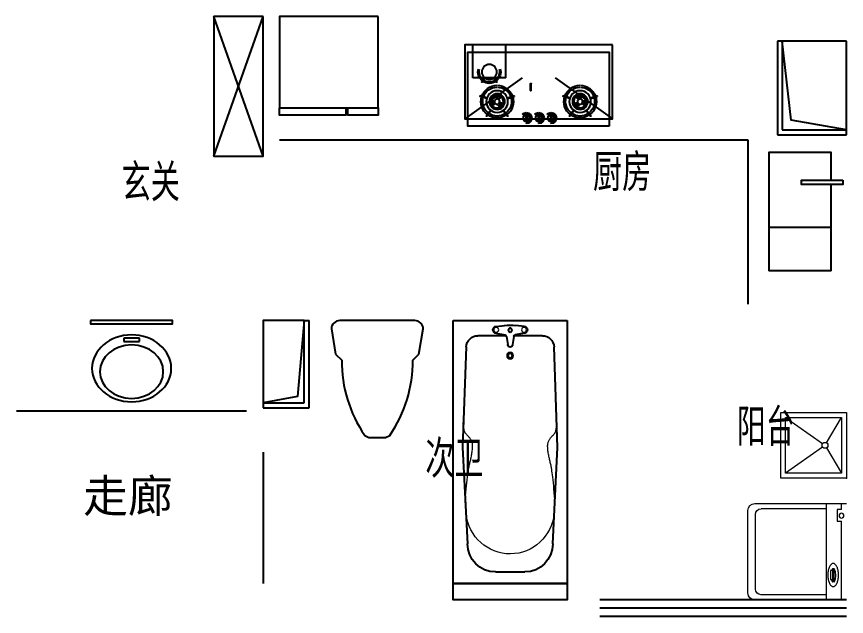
# Model space of a CAD drawing. Extents: x 72956 to 162056, y -6841 to 35159.
# Drawn here: x 127301 to 132351, y 10938 to 14588 of the extents above; entities that cross this region are included whole.
import ezdxf

# ---------------------------------------------------------------- set-up
doc = ezdxf.new("R2010")
doc.units = 0
doc.header["$LTSCALE"] = 1000
doc.header["$MEASUREMENT"] = 0
doc.layers.get('0').update_dxf_attribs({"linetype": 'CONTINUOUS'})
for name, color, linetype in [('-厨卫', 154, 'CONTINUOUS'), ('-文字', 7, 'CONTINUOUS'), ('-管井', 228, 'CONTINUOUS'), ('-阳台栏杆', 152, 'CONTINUOUS'), ('WINDOW', 4, 'CONTINUOUS')]:
    doc.layers.add(name, color=color, linetype=linetype)
doc.layers.add('-家具', color=44, linetype='CONTINUOUS', lineweight=9)
doc.layers.add('管井风井', color=2, linetype='CONTINUOUS', lineweight=15)
doc.styles.add('样式 1', font='SIMHEI.TTF', dxfattribs={"width": 0.65, "height": 500})

# ---------------------------------------------------------------- blocks, each defined once
blk = doc.blocks.new('aaa')
at = {"layer": '-家具'}
for p, q in [((196769.5, 71855.8), (196678.6, 72010.4)), ((197018.6, 72010.4), (196793.2, 71850.8)), ((196769.5, 71825), (196678.6, 71670.4)), ((196793.2, 71830.1), (197018.6, 71670.4))]:
    blk.add_line(p, q, dxfattribs=at)
at = {"layer": '-家具', "extrusion": (0, 0, -1)}
blk.add_lwpolyline([(-196648.6, 72040.4), (-196648.6, 71640.4), (-197048.6, 71640.4), (-197048.6, 72040.4)], close=True, dxfattribs=at)
blk.add_lwpolyline([(-196678.6, 72010.4), (-196678.6, 71670.4), (-197018.6, 71670.4), (-197018.6, 72010.4), (-196678.6, 72010.4)], dxfattribs=at)
blk.add_circle((-196778.6, 71840.4), 17.9, dxfattribs=at)
blk.add_point((196648.6, 71640.4), dxfattribs=at)
blk = doc.blocks.new('ttt')
at = {"layer": '-家具'}
for p, q in [((197206, 71486), (196648.6, 71486)), ((196679, 71449.9), (196679, 71486)), ((196771.5, 71486), (196771.5, 70899.5)), ((196678.3, 71449.9), (196704.3, 71449.9)), ((196704.3, 71449.9), (196704.3, 71379.2)), ((196771.2, 71454), (197167.9, 71454)), ((197201.9, 70965.6), (197201.9, 71420)), ((197248.5, 70942), (197248.5, 71443.5)), ((196704.3, 71379.2), (196678.3, 71379.2)), ((196679, 70899.5), (196679, 71379.2)), ((196722.4, 71088.2), (196732.3, 71088.1)), ((196730.4, 71079.3), (196744.6, 71079.3)), ((196730.4, 71024.4), (196730.4, 71079.3)), ((196744.6, 71079.3), (196744.6, 71024.4)), ((196723.4, 71010.2), (196732.3, 71010.2)), ((196744.6, 71024.4), (196730.4, 71024.4)), ((196771.2, 70931.6), (197167.9, 70931.6)), ((196648.6, 70899.5), (197206, 70899.5))]:
    blk.add_line(p, q, dxfattribs=at)
blk.add_lwpolyline([(196728.8, 71122, -0.185158), (196739.7, 71117.8, -0.102042), (196751.9, 71101.3, -0.060862), (196758.7, 71080, -0.047173), (196761.4, 71051.3, -0.047173), (196758.7, 71022.6, -0.060862), (196751.9, 71001.3, -0.102042), (196739.7, 70984.8, -0.185158), (196728.8, 70980.6, -0.185158), (196718, 70984.8, -0.102042), (196705.8, 71001.3, -0.060862), (196699, 71022.6, -0.047173), (196696.3, 71051.3, -0.047173), (196699, 71080, -0.060862), (196705.8, 71101.3, -0.102042), (196718, 71117.8, -0.185158)], format="xyb", close=True, dxfattribs=at)
for points in [[(196723.4, 71010.2, -0.259034), (196720.5, 71011.9, -0.076276), (196716.3, 71021.6, -0.036515), (196714.2, 71033.2, -0.026615), (196713.3, 71049.2, -0.026615), (196714.2, 71065.2, -0.036515), (196716.3, 71076.7, -0.076276), (196720.5, 71086.5, -0.259034), (196723.4, 71088.1, -0.078462), (196724.5, 71088, -0.056762)], [(196732.3, 71010.2, -0.259034), (196729.4, 71011.9, -0.076276), (196725.2, 71021.6, -0.036515), (196723.1, 71033.2, -0.026615), (196722.3, 71049.2, -0.026615), (196723.1, 71065.2, -0.036515), (196725.2, 71076.7, -0.076276), (196729.4, 71086.5, -0.259034), (196732.3, 71088.1, -0.259034), (196735.2, 71086.5, -0.056762), (196738.7, 71079.3, -0.036515)], [(196740.1, 71024.4, -0.008736), (196739.4, 71021.6, -0.076276), (196735.2, 71011.9, -0.259034), (196732.3, 71010.2, -0.259034)]]:
    blk.add_lwpolyline(points, format="xyb", dxfattribs=at)
blk.add_circle((196678.3, 71412.7), 14.9, dxfattribs=at)
for centre, radius, start, end in [((197206, 71443.5), 42.5, 0, 90), ((197167.9, 71420), 34, 0, 90), ((197167.9, 70965.6), 34, 270, 0), ((197206, 70942), 42.5, 270, 0)]:
    blk.add_arc(centre, radius, start, end, dxfattribs=at)
blk = doc.blocks.new('A$C138E690C')
for p, q in [((0, 280), (530, 280)), ((0, 0), (0, 280)), ((530, 250), (530, 280)), ((30, 0), (0, 0))]:
    blk.add_line(p, q)
blk.add_lwpolyline([(30, 250), (530, 250), (530, 0), (30, 0)], close=True)
blk.add_lwpolyline([(530, 250), (68.7, 209.9), (30, 0)])
blk = doc.blocks.new('A$C11250226')
at = {"layer": '-管井'}
for p, q in [((570, 420), (0, 420)), ((0, 420), (0, 0)), ((570, 0), (570, 420)), ((570, 390), (30, 390)), ((30, 390), (30, 0)), ((0, 0), (570, 0))]:
    blk.add_line(p, q, dxfattribs=at)
blk.add_lwpolyline([(30, 0), (88.9, 337.1), (570, 390)], dxfattribs=at)
blk = doc.blocks.new('A$C7EBA6A91')
at = {"layer": '-厨卫'}
for p, q in [((0, 380), (0, 0)), ((262.6, 380), (262.6, 0))]:
    blk.add_line(p, q, dxfattribs=at)
blk.add_lwpolyline([(551.2, 450.4), (525.2, 450.4), (525.2, 200.4), (551.2, 200.4)], close=True, dxfattribs=at)
for points in [[(0, 380), (525.2, 380)], [(551.2, 380), (720, 380), (720, 0), (0, 0)]]:
    blk.add_lwpolyline(points, dxfattribs=at)
blk = doc.blocks.new('zao')
at = {"layer": '-厨卫'}
for p, q in [((224729.4, 73425.5), (224479.4, 73775.5)), ((224603.8, 73642.8), (224616.3, 73681.5)), ((224606.9, 73641.8), (224619.5, 73680.4)), ((224528.7, 73616.4), (224495.9, 73640.3)), ((224530.7, 73619.1), (224497.8, 73643)), ((224528.7, 73539.5), (224495.9, 73515.7)), ((224530.7, 73536.9), (224497.8, 73513)), ((224603.8, 73513.1), (224616.3, 73474.5)), ((224606.9, 73514.1), (224619.5, 73475.5)), ((224482.9, 73430.4), (224482.9, 73433.5)), ((224485.9, 73430.4), (224485.9, 73433.5)), ((224454.4, 73400.5), (224451.4, 73400.5)), ((224501.7, 73403.5), (224467.2, 73403.5)), ((224501.7, 73397.5), (224467.2, 73397.5)), ((224505.6, 73379.3), (224507.8, 73377.1)), ((224514.4, 73402), (224517.4, 73402)), ((224514.4, 73399), (224517.4, 73399)), ((224501.7, 73328.5), (224467.2, 73328.5)), ((224482.9, 73355.4), (224482.9, 73358.5)), ((224485.9, 73355.4), (224485.9, 73358.5)), ((224514.4, 73327), (224517.4, 73327)), ((224454.4, 73325.5), (224451.4, 73325.5)), ((224501.7, 73322.5), (224467.2, 73322.5)), ((224482.9, 73280.4), (224482.9, 73283.5)), ((224485.9, 73280.4), (224485.9, 73283.5)), ((224505.6, 73304.3), (224507.8, 73302.1)), ((224514.4, 73324), (224517.4, 73324)), ((224652.1, 73279.6), (224692.7, 73279.6)), ((224652.1, 73276.3), (224692.7, 73276.3)), ((224454.4, 73250.5), (224451.4, 73250.5)), ((224501.7, 73253.5), (224467.2, 73253.5)), ((224501.7, 73247.5), (224467.2, 73247.5)), ((224729.4, 73225.5), (224479.4, 72875.5)), ((224505.6, 73229.3), (224507.8, 73227.1)), ((224514.4, 73252), (224517.4, 73252)), ((224514.4, 73249), (224517.4, 73249)), ((224603.8, 73137.8), (224616.3, 73176.5)), ((224606.9, 73136.8), (224619.5, 73175.4)), ((224528.7, 73111.4), (224495.8, 73135.3)), ((224530.7, 73114.1), (224497.8, 73138)), ((224729.4, 73125.5), (224729.4, 72925.5)), ((224729.4, 73125.5), (224929.4, 73125.5)), ((224528.7, 73034.5), (224495.8, 73010.7)), ((224530.7, 73031.9), (224497.8, 73008)), ((224725.4, 73052.4), (224702.4, 73069.1)), ((224726.8, 73054.2), (224703.8, 73071)), ((224603.8, 73008.1), (224616.3, 72969.5)), ((224606.9, 73009.1), (224619.4, 72970.5)), ((224725.4, 72998.6), (224702.4, 72981.9)), ((224726.8, 72996.7), (224703.8, 72980)), ((224729.4, 72925.5), (224929.4, 72925.5))]:
    blk.add_line(p, q, dxfattribs=at)
for points in [[(224434.4, 73755.5), (224434.4, 72895.5), (224884.4, 72895.5), (224884.4, 73755.5)], [(224929.4, 73775.5), (224929.4, 72875.5), (224479.4, 72875.5), (224479.4, 73775.5)]]:
    blk.add_lwpolyline(points, close=True, dxfattribs=at)
for centre, radius in [((224584.4, 73578), 66), ((224584.4, 73578), 47.3), ((224584.4, 73578), 38.5), ((224584.4, 73578), 16.5), ((224484.4, 73400.5), 20), ((224484.4, 73325.5), 20), ((224484.4, 73250.5), 20), ((224584.4, 73073), 66), ((224584.4, 73073), 47.3), ((224584.4, 73073), 38.5), ((224584.4, 73073), 16.5), ((224764.4, 73025.5), 46.2)]:
    blk.add_circle(centre, radius, dxfattribs=at)
for centre, radius, start, end in [((224617.9, 73681), 1.65, 341.9993, 161.9993), ((224584.4, 73578), 99, 144.9543, 215.0444), ((224496.8, 73641.6), 1.65, 53.9993, 233.9993), ((224584.4, 73578), 99, 72.9543, 143.0444), ((224584.4, 73578), 88, 73.0737, 142.925), ((224605.3, 73642.3), 1.65, 161.9993, 341.9993), ((224584.4, 73578), 88, 1.0737, 70.925), ((224584.4, 73578), 99, 0.9543, 71.0444), ((224584.4, 73578), 88, 145.0737, 214.925), ((224529.7, 73617.7), 1.65, 233.9993, 53.9993), ((224569.2, 73600.9), 5.5, 123.5252, 303.5252), ((224584.4, 73578), 33, 89.9993, 123.5252), ((224584.4, 73578), 22, 89.9993, 123.5252), ((224584.4, 73605.5), 5.5, 269.9993, 89.9993), ((224584.4, 73578), 22, 329.9993, 3.5252), ((224611.9, 73579.7), 5.5, 3.5252, 183.5252), ((224584.4, 73578), 33, 329.9993, 3.5252), ((224529.7, 73538.2), 1.65, 305.9993, 125.9993), ((224560.6, 73564.2), 5.5, 29.9993, 209.9993), ((224584.4, 73578), 33, 209.9993, 243.5252), ((224584.4, 73578), 22, 209.9993, 243.5252), ((224572.2, 73553.4), 5.5, 243.5252, 63.5252), ((224608.2, 73564.2), 5.5, 149.9993, 329.9993), ((224584.4, 73578), 88, 289.0737, 358.925), ((224584.4, 73578), 99, 288.9543, 359.0444), ((224496.8, 73514.3), 1.65, 125.9993, 305.9993), ((224584.4, 73578), 99, 216.9543, 287.0444), ((224584.4, 73578), 88, 217.0737, 286.925), ((224605.3, 73513.6), 1.65, 17.9993, 197.9993), ((224484.4, 73400.5), 33, 92.6046, 179.9993), ((224484.4, 73400.5), 30, 92.8653, 179.9993), ((224484.4, 73400.5), 33, 2.6046, 87.3941), ((224484.4, 73400.5), 30, 2.8653, 87.1333), ((224617.9, 73475), 1.65, 197.9993, 17.9993), ((224467.4, 73400.5), 3.01, 85.1237, 274.8749), ((224484.4, 73400.5), 18, 9.5934, 170.4053), ((224484.4, 73400.5), 18, 189.5934, 350.4053), ((224501.4, 73400.5), 3.01, 265.1237, 94.8749), ((224484.4, 73400.5), 30, 314.9993, 357.1333), ((224484.4, 73400.5), 33, 314.9993, 357.3941), ((224484.4, 73325.5), 33, 92.6046, 179.9993), ((224484.4, 73325.5), 30, 92.8653, 179.9993), ((224467.4, 73325.5), 3.01, 85.1237, 274.8749), ((224484.4, 73325.5), 18, 9.5934, 170.4053), ((224484.4, 73325.5), 33, 2.6046, 87.3941), ((224484.4, 73325.5), 30, 2.8653, 87.1333), ((224501.4, 73325.5), 3.01, 265.1237, 94.8749), ((224484.4, 73250.5), 33, 92.6046, 179.9993), ((224484.4, 73250.5), 30, 92.8653, 179.9993), ((224484.4, 73325.5), 18, 189.5934, 350.4053), ((224484.4, 73250.5), 33, 2.6046, 87.3941), ((224484.4, 73250.5), 30, 2.8653, 87.1333), ((224484.4, 73325.5), 30, 314.9993, 357.1333), ((224484.4, 73325.5), 33, 314.9993, 357.3941), ((224652.1, 73278), 1.65, 89.9993, 269.9993), ((224692.7, 73278), 1.65, 269.9993, 89.9993), ((224467.4, 73250.5), 3.01, 85.1237, 274.8749), ((224484.4, 73250.5), 18, 9.5934, 170.4053), ((224484.4, 73250.5), 18, 189.5934, 350.4053), ((224501.4, 73250.5), 3.01, 265.1237, 94.8749), ((224484.4, 73250.5), 30, 314.9993, 357.1333), ((224484.4, 73250.5), 33, 314.9993, 357.3941), ((224617.9, 73176), 1.65, 341.9993, 161.9993), ((224584.4, 73073), 99, 144.9543, 215.0444), ((224496.8, 73136.6), 1.65, 53.9993, 233.9993), ((224584.4, 73073), 99, 72.9543, 143.0444), ((224584.4, 73073), 88, 73.0737, 142.925), ((224605.3, 73137.3), 1.65, 161.9993, 341.9993), ((224584.4, 73073), 88, 1.0737, 70.925), ((224584.4, 73073), 99, 0.9543, 71.0444), ((224584.4, 73073), 88, 145.0737, 214.925), ((224529.7, 73112.7), 1.65, 233.9993, 53.9993), ((224560.6, 73086.7), 5.5, 149.9993, 329.9993), ((224584.4, 73073), 33, 116.4735, 149.9993), ((224584.4, 73073), 22, 116.4735, 149.9993), ((224572.2, 73097.6), 5.5, 296.4735, 116.4735), ((224608.2, 73086.7), 5.5, 29.9993, 209.9993), ((224584.4, 73073), 22, 356.4735, 29.9993), ((224584.4, 73073), 33, 356.4735, 29.9993), ((224764.4, 73025.5), 69.3, 72.9543, 143.0444), ((224764.4, 73025.5), 61.6, 73.0737, 142.925), ((224529.7, 73033.2), 1.65, 305.9993, 125.9993), ((224569.2, 73050), 5.5, 56.4735, 236.4735), ((224584.4, 73073), 33, 236.4735, 269.9993), ((224584.4, 73073), 22, 236.4735, 269.9993), ((224584.4, 73045.5), 5.5, 269.9993, 89.9993), ((224611.9, 73071.3), 5.5, 176.4735, 356.4735), ((224584.4, 73073), 88, 289.0737, 358.925), ((224584.4, 73073), 99, 288.9543, 359.0444), ((224764.4, 73025.5), 69.3, 144.9543, 215.0444), ((224703.1, 73070), 1.16, 53.9993, 233.9993), ((224764.4, 73025.5), 61.6, 145.0737, 214.925), ((224496.8, 73009.3), 1.65, 125.9993, 305.9993), ((224584.4, 73073), 99, 216.9543, 287.0444), ((224584.4, 73073), 88, 217.0737, 286.925), ((224605.3, 73008.6), 1.65, 17.9993, 197.9993), ((224703.1, 72980.9), 1.16, 125.9993, 305.9993), ((224764.4, 73025.5), 69.3, 216.9543, 287.0444), ((224764.4, 73025.5), 61.6, 217.0737, 286.925), ((224617.9, 72970), 1.65, 197.9993, 17.9993)]:
    blk.add_arc(centre, radius, start, end, dxfattribs=at)
blk = doc.blocks.new('bx')
at = {"layer": '-厨卫'}
for points in [[(224444.4, 72661.6), (224400.2, 72661.6), (224400.2, 72476.1), (224444.4, 72476)], [(224444.4, 72465), (224400.2, 72465.1), (224400.2, 72060.6), (224444.4, 72060.6)]]:
    blk.add_lwpolyline(points, dxfattribs=at)
blk.add_lwpolyline([(225000.1, 72661.6), (225000.3, 72060.6), (224444.4, 72060.6), (224444.4, 72661.6)], close=True, dxfattribs=at)
blk = doc.blocks.new('A$C3F2D3E33')
at = {"linetype": 'ByBlock'}
for p, q in [((228.6, 711.2), (203.2, 698.5)), ((330.2, 711.2), (228.6, 711.2)), ((355.6, 698.5), (330.2, 711.2)), ((25.4, 203.2), (0, 50.8)), ((63.5, 241.3), (25.4, 203.2)), ((533.4, 203.2), (495.3, 241.3)), ((558.8, 50.8), (533.4, 203.2)), ((50.8, 0), (508, 0))]:
    blk.add_line(p, q, dxfattribs=at)
for centre, radius, start, end in [((858.4, 248.4), 794.9, 145.5092, 180.5092), ((-299.6, 248.4), 794.9, 359.4908, 34.4908), ((50.8, 50.8), 50.8, 180, 270), ((508, 50.8), 50.8, 270, 0)]:
    blk.add_arc(centre, radius, start, end, dxfattribs=at)
blk = doc.blocks.new('A$C43D62512')
for p, q in [((1600, 732), (0, 732)), ((0, 732), (0, 32)), ((1600, 32), (1600, 732)), ((160.3, 651.9), (771.9, 674)), ((771.9, 674), (1358.5, 644.6)), ((92.2, 479.5), (92.2, 580)), ((35.1, 467.5), (30.1, 417.6)), ((77.2, 467.5), (86.9, 413.9)), ((92.2, 405.9), (92.2, 479.5)), ((1529.7, 472.8), (1529.7, 291.2)), ((97, 404.1), (146.2, 397)), ((92.2, 184), (92.2, 358.1)), ((97, 359.9), (146.2, 367)), ((35.1, 296.5), (30.1, 346.4)), ((77.2, 296.5), (86.9, 350.1)), ((771.9, 90), (160.3, 112.1)), ((1358.5, 119.4), (771.9, 90)), ((0, 32), (1600, 32))]:
    blk.add_line(p, q)
at = {"lineweight": 13}
for p, q in [((627.9, 670.2), (619.9, 671.2)), ((635.8, 669.2), (627.9, 670.2)), ((643.4, 668.2), (635.8, 669.2)), ((650.6, 667.1), (643.4, 668.2)), ((657.2, 666), (650.6, 667.1)), ((662.9, 664.9), (657.2, 666)), ((667.8, 663.7), (662.9, 664.9)), ((672.1, 662.5), (667.8, 663.7)), ((675.9, 661.2), (672.1, 662.5)), ((679.2, 659.8), (675.9, 661.2)), ((682.2, 658.3), (679.2, 659.8)), ((684.9, 656.6), (682.2, 658.3)), ((687.4, 654.8), (684.9, 656.6)), ((1088.4, 657.5), (1067.7, 655.6)), ((1108.5, 659.4), (1088.4, 657.5)), ((689.9, 652.8), (687.4, 654.8)), ((692.4, 650.6), (689.9, 652.8)), ((694.8, 648.3), (692.4, 650.6)), ((697.3, 645.8), (694.8, 648.3)), ((699.9, 643.3), (697.3, 645.8)), ((702.5, 640.7), (699.9, 643.3)), ((705.2, 638.1), (702.5, 640.7)), ((708, 635.5), (705.2, 638.1)), ((711, 632.9), (708, 635.5)), ((714.1, 630.4), (711, 632.9)), ((717.3, 627.9), (714.1, 630.4)), ((720.7, 625.6), (717.3, 627.9)), ((724.2, 623.3), (720.7, 625.6)), ((727.8, 621.3), (724.2, 623.3)), ((731.5, 619.4), (727.8, 621.3)), ((735.3, 617.7), (731.5, 619.4)), ((739.2, 616.3), (735.3, 617.7)), ((743.2, 615.1), (739.2, 616.3)), ((747.5, 614.2), (743.2, 615.1)), ((751.9, 613.5), (747.5, 614.2)), ((756.6, 613), (751.9, 613.5)), ((761.6, 612.7), (756.6, 613)), ((766.9, 612.7), (761.6, 612.7)), ((772.6, 612.9), (766.9, 612.7)), ((778.7, 613.3), (772.6, 612.9)), ((785.1, 613.8), (778.7, 613.3)), ((791.7, 614.6), (785.1, 613.8)), ((798.6, 615.5), (791.7, 614.6)), ((805.5, 616.6), (798.6, 615.5)), ((812.4, 617.7), (805.5, 616.6)), ((819.2, 619), (812.4, 617.7)), ((825.9, 620.3), (819.2, 619)), ((832.3, 621.7), (825.9, 620.3)), ((838.6, 623.1), (832.3, 621.7)), ((844.8, 624.5), (838.6, 623.1)), ((850.8, 626), (844.8, 624.5)), ((856.9, 627.5), (850.8, 626)), ((863, 629), (856.9, 627.5)), ((869.2, 630.4), (863, 629)), ((875.6, 631.9), (869.2, 630.4)), ((882.2, 633.3), (875.6, 631.9)), ((889.2, 634.8), (882.2, 633.3)), ((896.9, 636.2), (889.2, 634.8)), ((905.5, 637.7), (896.9, 636.2)), ((915.2, 639.2), (905.5, 637.7)), ((926.2, 640.7), (915.2, 639.2)), ((938.8, 642.3), (926.2, 640.7)), ((953.1, 644), (938.8, 642.3)), ((969.4, 645.8), (953.1, 644)), ((987.2, 647.7), (969.4, 645.8)), ((1006.3, 649.7), (987.2, 647.7)), ((1026.4, 651.6), (1006.3, 649.7)), ((1047, 653.6), (1026.4, 651.6)), ((1067.7, 655.6), (1047, 653.6)), ((672.1, 101.5), (667.8, 100.3)), ((675.9, 102.8), (672.1, 101.5)), ((679.2, 104.2), (675.9, 102.8)), ((682.2, 105.7), (679.2, 104.2)), ((684.9, 107.4), (682.2, 105.7)), ((687.4, 109.2), (684.9, 107.4)), ((689.9, 111.2), (687.4, 109.2)), ((692.4, 113.4), (689.9, 111.2)), ((694.8, 115.7), (692.4, 113.4)), ((697.3, 118.2), (694.8, 115.7)), ((699.9, 120.7), (697.3, 118.2)), ((702.5, 123.3), (699.9, 120.7)), ((705.2, 125.9), (702.5, 123.3)), ((708, 128.5), (705.2, 125.9)), ((711, 131.1), (708, 128.5)), ((714.1, 133.6), (711, 131.1)), ((717.3, 136.1), (714.1, 133.6)), ((720.7, 138.4), (717.3, 136.1)), ((724.2, 140.7), (720.7, 138.4)), ((727.8, 142.7), (724.2, 140.7)), ((731.5, 144.6), (727.8, 142.7)), ((735.3, 146.3), (731.5, 144.6)), ((739.2, 147.7), (735.3, 146.3)), ((743.2, 148.9), (739.2, 147.7)), ((747.5, 149.8), (743.2, 148.9)), ((751.9, 150.5), (747.5, 149.8)), ((756.6, 151), (751.9, 150.5)), ((761.6, 151.3), (756.6, 151)), ((766.9, 151.3), (761.6, 151.3)), ((772.6, 151.1), (766.9, 151.3)), ((778.7, 150.7), (772.6, 151.1)), ((785.1, 150.2), (778.7, 150.7)), ((791.7, 149.4), (785.1, 150.2)), ((798.6, 148.5), (791.7, 149.4)), ((805.5, 147.4), (798.6, 148.5)), ((812.4, 146.3), (805.5, 147.4)), ((819.2, 145), (812.4, 146.3)), ((825.9, 143.7), (819.2, 145)), ((832.3, 142.3), (825.9, 143.7)), ((838.6, 140.9), (832.3, 142.3)), ((844.8, 139.5), (838.6, 140.9)), ((850.8, 138), (844.8, 139.5)), ((856.9, 136.5), (850.8, 138)), ((863, 135), (856.9, 136.5)), ((869.2, 133.6), (863, 135)), ((875.6, 132.1), (869.2, 133.6)), ((882.2, 130.7), (875.6, 132.1)), ((889.2, 129.2), (882.2, 130.7)), ((896.9, 127.8), (889.2, 129.2)), ((905.5, 126.3), (896.9, 127.8)), ((915.2, 124.8), (905.5, 126.3)), ((926.2, 123.3), (915.2, 124.8)), ((938.8, 121.7), (926.2, 123.3)), ((953.1, 120), (938.8, 121.7)), ((969.4, 118.2), (953.1, 120)), ((987.2, 116.3), (969.4, 118.2)), ((1006.3, 114.3), (987.2, 116.3)), ((1026.4, 112.4), (1006.3, 114.3)), ((1047, 110.4), (1026.4, 112.4)), ((1067.7, 108.4), (1047, 110.4)), ((1088.4, 106.5), (1067.7, 108.4)), ((1108.5, 104.6), (1088.4, 106.5)), ((627.9, 93.8), (622.6, 93.1)), ((635.8, 94.8), (627.9, 93.8)), ((643.4, 95.8), (635.8, 94.8)), ((650.6, 96.9), (643.4, 95.8)), ((657.2, 98), (650.6, 96.9)), ((662.9, 99.1), (657.2, 98)), ((667.8, 100.3), (662.9, 99.1))]:
    blk.add_line(p, q, dxfattribs=at)
for centre, radius in [((56.1, 467.5), 15.1), ((213.3, 382), 21.1), ((56.1, 296.5), 15.1)]:
    blk.add_circle(centre, radius, dxfattribs=at)
for centre, radius in [((57.9, 382), 11.9), ((213.3, 382), 13.9)]:
    blk.add_circle(centre, radius)
for centre, radius, start, end in [((164.2, 580), 72, 93.0699, 180), ((1356.8, 471.7), 172.9, 0.3729, 89.435), ((56.1, 467.5), 21.1, 0, 180), ((388.3, 382), 360, 174.3229, 185.6771), ((98.7, 416), 12, 190.2142, 261.7528), ((98.7, 348), 12, 98.2472, 169.7858), ((146.2, 382), 15, 270, 90), ((56.1, 296.5), 21.1, 180, 0), ((1356.8, 292.3), 172.9, 270.565, 359.6271), ((164.2, 184), 72, 180, 266.9301)]:
    blk.add_arc(centre, radius, start, end)
blk.add_arc((1148.3, 382.1), 271.1, 275.4141, 83.873, dxfattribs=at)
blk = doc.blocks.new('A$C028E412E')
for p, q in [((193, 40.4), (289.6, 40.4)), ((193, 20.1), (193, 40.4)), ((289.6, 20.1), (193, 20.1)), ((289.6, 40.4), (289.6, 20.1))]:
    blk.add_line(p, q)
at = {"extrusion": (0, 0, -1)}
for centre, major_axis in [((241.3, 203), (241.3, 0)), ((241.3, 223.3), (-193, 0))]:
    blk.add_ellipse(centre, major_axis=major_axis, ratio=0.842105, start_param=3.141593, end_param=9.424778, dxfattribs=at)

msp = doc.modelspace()

# ---------------------------------------------------------------- linework, layer by layer
at = {"layer": '-厨卫'}
for p, q in [((128800.748, 13738.456), (128500.748, 14588.456)), ((128500.748, 13738.456), (128800.748, 14588.456)), ((128900.748, 13838.456), (131750.748, 13838.456)), ((131750.748, 13838.456), (131750.748, 12838.456)), ((127300.748, 12188.456), (128700.749, 12188.456))]:
    msp.add_line(p, q, dxfattribs=at)
for points in [[(128800.748, 14588.456), (128500.748, 14588.456), (128500.748, 13738.456), (128800.748, 13738.456)], [(127751.477, 12738.456), (127751.477, 12718.456), (128250.02, 12718.456), (128250.02, 12738.456)], [(129957.748, 11138.456), (130650.748, 11138.456), (130650.748, 11038.456), (129957.748, 11038.456)]]:
    msp.add_lwpolyline(points, close=True, dxfattribs=at)
at = {"layer": '-阳台栏杆'}
for p, q in [((132350.748, 11038.456), (130850.748, 11038.456)), ((132350.748, 10988.456), (130850.748, 10988.456)), ((132350.748, 10938.456), (130850.748, 10938.456))]:
    msp.add_line(p, q, dxfattribs=at)
at = {"layer": 'WINDOW'}
msp.add_line((128800.749, 11938.456), (128800.749, 11138.456), dxfattribs=at)

# ---------------------------------------------------------------- block references
at = {"layer": '-厨卫', "xscale": -1}
for name, p, rotation in [('bx', (56840.107, -210411.838), 270), ('zao', (57152.203, -210513.184), 270), ('A$C7EBA6A91', (131878.04, 13041.814), 270), ('A$C028E412E', (127759.449, 12650.937), 180)]:
    msp.add_blockref(name, p, dxfattribs=dict(at, rotation=rotation))
at = {"layer": '-厨卫', "rotation": 180}
msp.add_blockref('A$C3F2D3E33', (129775.052, 12738.456), dxfattribs=at)
at = {"layer": '-厨卫', "xscale": -1, "yscale": 0.9900000002235174, "zscale": 0.9, "rotation": 90}
msp.add_blockref('A$C43D62512', (130682.428, 12738.456), dxfattribs=at)
at = {"layer": '-家具', "extrusion": (0, 0, -1), "zscale": -1}
for name in ['aaa', 'ttt']:
    msp.add_blockref(name, (-328999.319, -59861.088), dxfattribs=at)
at = {"layer": '-管井', "xscale": -1, "rotation": 270}
msp.add_blockref('A$C138E690C', (128800.749, 12208.447), dxfattribs=at)
at = {"layer": '管井风井', "rotation": 90}
msp.add_blockref('A$C11250226', (132350.748, 13868.456), dxfattribs=at)

# ---------------------------------------------------------------- texts
at = {"layer": '-文字', "style": '样式 1'}
msp.add_text('走廊', height=200, dxfattribs=at).set_placement((127705.692, 11572.331))
at = {"layer": '-文字', "char_height": 200, "width": 1860.46542, "attachment_point": 3, "style": '样式 1'}
for s, insert in [('{\\fSimHei|b0|i0|c134|p2;厨房}', (131163.279, 13747.797)), ('{\\fSimHei|b0|i0|c134|p2;玄关}', (128294.648, 13686.164)), ('{\\fSimHei|b0|i0|c134|p2;阳台}', (132037.438, 12197.807)), ('{\\fSimHei|b0|i0|c134|p2;次卫}', (130142.524, 12004.74))]:
    msp.add_mtext(s, dxfattribs=dict(at, insert=insert))

doc.saveas('drawing.dxf')
